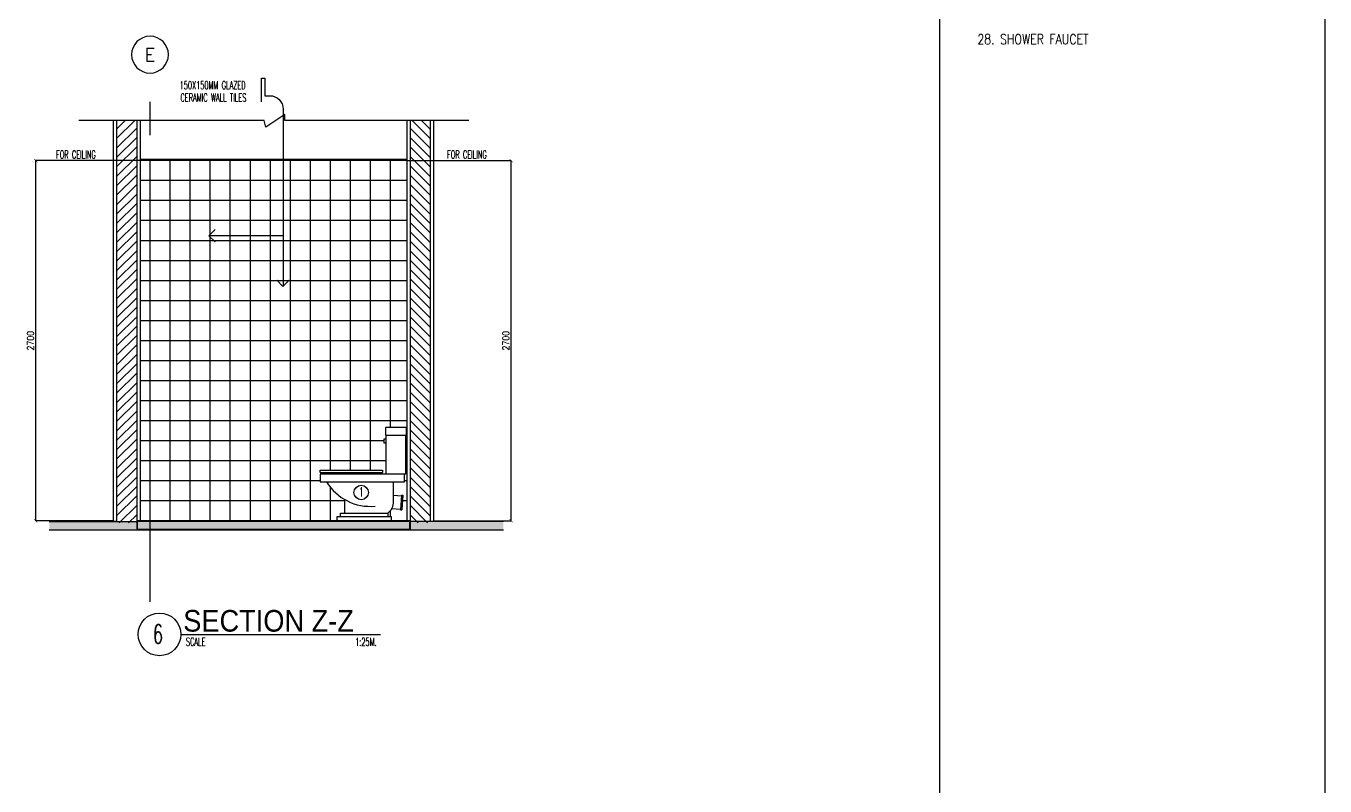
# Model space of a CAD drawing. Extents: x -172604 to -143727, y 166361 to 186286.
# Drawn here: x -154017 to -144279, y 172059 to 177758 of the extents above; entities that cross this region are included whole.
import ezdxf
from ezdxf.enums import TextEntityAlignment as Align

# ---------------------------------------------------------------- set-up
doc = ezdxf.new("R2010")
doc.units = 0
doc.header["$LTSCALE"] = 500
doc.header["$MEASUREMENT"] = 0
doc.linetypes.add('CENTERX2', pattern=[4, 2.5, -0.5, 0.5, -0.5])
doc.linetypes.add('HIDDEN2', pattern=[0.1875, 0.125, -0.0625])
doc.layers.get('0').update_dxf_attribs({"linetype": 'CONTINUOUS'})
doc.layers.get('DEFPOINTS').update_dxf_attribs({"linetype": 'CONTINUOUS'})
for name, color, linetype in [('AX-CR', 2, 'CONTINUOUS'), ('AX-TXT', 2, 'CONTINUOUS'), ('AXES', 11, 'CENTERX2'), ('Dimout', 4, 'CONTINUOUS'), ('ELE', 3, 'CONTINUOUS'), ('ELV', 7, 'CONTINUOUS'), ('FIX', 2, 'CONTINUOUS'), ('HatchA', 11, 'CONTINUOUS'), ('Plaster', 7, 'CONTINUOUS'), ('SANI', 2, 'CONTINUOUS'), ('Tile', 5, 'CONTINUOUS'), ('TITLE', 1, 'CONTINUOUS'), ('TXT', 2, 'CONTINUOUS'), ('TXT1', 2, 'CONTINUOUS'), ('WALL', 6, 'CONTINUOUS'), ('WallPartition', 2, 'CONTINUOUS'), ('Windows', 9, 'CONTINUOUS')]:
    doc.layers.add(name, color=color, linetype=linetype)
doc.styles.add('DIM', font='simplex.shx', dxfattribs={"width": 0.85})
doc.styles.add('ROMANS', font='romans.shx', dxfattribs={"width": 0.6})
doc.styles.add('TTXT', font='swisse.ttf', dxfattribs={"width": 0.9})
doc.dimstyles.new('DIM1-25', dxfattribs={"dimscale": 25, "dimtxt": 2, "dimasz": 1, "dimexe": 0.03, "dimexo": 0.03, "dimgap": 0.6, "dimtad": 1, "dimdec": 0, "dimdsep": 46, "dimtxsty": 'DIM', "dimblk1": 'ARCHTICK', "dimblk2": 'ARCHTICK', "dimsah": 1, "dimcen": 0.09, "dimdle": 0.03, "dimclrd": 256, "dimclrt": 2, "dimadec": 0, "dimazin": 0, "dimtfac": 1, "dimtdec": 0, "dimtix": 1, "dimtmove": 1, "dimatfit": 3, "dimldrblk": 'ARCHTICK', "dimfxl": 0, "dimtvp": 2, "dimtolj": 1, "dimtzin": 0, "dimarcsym": 0})

# ---------------------------------------------------------------- blocks, each defined once
blk = doc.blocks.new('A0-BOX')
at = {"layer": 'TITLE'}
for p, q in [((101.75, 0), (101.75, 79.7)), ((113.3, 0), (113.3, 79.7))]:
    blk.add_line(p, q, dxfattribs=at)
blk = doc.blocks.new('walling')
at = {"layer": 'ELV'}
blk.add_line((0.1363, -1.1797), (-0.4198, -1.1797), dxfattribs=at)
blk.add_lwpolyline([(-0.025, -0.176), (-0.025, 0), (0, 0), (0, -0.1306), (0.0363, -0.1306, -0.414214), (0.1363, -0.2306), (0.1363, -1.5582)], format="xyb", dxfattribs=at)
at = {"layer": 'WALL'}
for p, q in [((-0.4198, -1.1797), (-0.3736, -1.1334)), ((-0.4198, -1.1797), (-0.3736, -1.2259)), ((0.1345, -1.56), (0.0882, -1.5137)), ((0.1345, -1.56), (0.1808, -1.5137))]:
    blk.add_line(p, q, dxfattribs=at)
at = {"layer": 'TXT', "style": 'ROMANS', "width": 0.6}
for s, p in [('150X150MM GLAZED', (-0.639, -0.0816)), ('CERAMIC WALL TILES', (-0.6331, -0.1746))]:
    blk.add_text(s, height=0.06, dxfattribs=at).set_placement(p)
blk = doc.blocks.new('_ARCHTICK')
at = {"color": 0, "linetype": 'ByBlock', "const_width": 0.15}
blk.add_lwpolyline([(-0.5, -0.5), (0.5, 0.5)], dxfattribs=at)
blk = doc.blocks.new('*D91')
at = {"layer": 'DEFPOINTS', "color": 0}
for p in [(-151165.5, 176748), (-150379.8, 176748), (-150961.8, 174048)]:
    blk.add_point(p, dxfattribs=at)
at = {"layer": 'Dimout', "color": 0, "lineweight": -2}
for p, q in [((-151164.8, 176748), (-150379.1, 176748)), ((-150961, 174048), (-150379.1, 174048))]:
    blk.add_line(p, q, dxfattribs=at)
at = {"layer": 'Dimout', "lineweight": -2}
blk.add_line((-150379.8, 174047.2), (-150379.8, 176748.7), dxfattribs=at)
at = {"layer": 'Dimout', "lineweight": -2, "xscale": 25, "yscale": 25, "zscale": 25}
for p, rotation in [((-150379.8, 176748), 90), ((-150379.8, 174048), 270)]:
    blk.add_blockref('_ARCHTICK', p, dxfattribs=dict(at, rotation=rotation))
at = {"layer": 'Dimout', "color": 2, "insert": (-150419.8, 175398), "char_height": 50, "attachment_point": 5, "rotation": 90, "style": 'DIM'}
blk.add_mtext('\\A1;2700', dxfattribs=at)
blk = doc.blocks.new('COMP')
at = {"layer": 'FIX'}
for p, q in [((-0.0575, 0.6125), (-0.0575, 0.5833)), ((-0.0411, 0.6125), (-0.0575, 0.6125)), ((-0.0411, 0.35), (-0.0411, 0.6416)), ((0.1079, 0.35), (0.1079, 0.6416)), ((-0.0575, 0.5833), (-0.0411, 0.5833)), ((-0.5343, 0.3618), (-0.5343, 0.3792)), ((-0.5343, 0.3792), (-0.0685, 0.3792)), ((-0.5343, 0.3618), (-0.0685, 0.3618)), ((-0.5343, 0.35), (-0.5343, 0.2917)), ((0.1079, 0.35), (-0.5343, 0.35)), ((-0.4959, 0.35), (-0.4959, 0.3618)), ((-0.4825, 0.35), (-0.4825, 0.3618)), ((-0.301, 0.35), (-0.301, 0.3618)), ((-0.2876, 0.35), (-0.2876, 0.3618)), ((-0.1087, 0.35), (-0.1087, 0.3618)), ((-0.0953, 0.35), (-0.0953, 0.3618)), ((-0.0685, 0.3792), (-0.0685, 0.3618)), ((0.0971, 0.2917), (0.0971, 0.35)), ((-0.5343, 0.2917), (0.0971, 0.2917)), ((0.0146, 0.1458), (0.0146, 0.2917)), ((-0.3528, 0.1603), (-0.3528, 0.0583)), ((0.0146, 0.1914), (0.0738, 0.1873)), ((0.0741, 0.1923), (0.0665, 0.0825)), ((0.0741, 0.1923), (0.0841, 0.1916)), ((0.0841, 0.1916), (0.0765, 0.0818)), ((-0.382, 0.0583), (-0.0292, 0.0583)), ((-0.382, 0.0292), (-0.382, 0.0583)), ((-0.0292, 0.0583), (-0.0292, 0.0292)), ((0.0027, 0.092), (0.0669, 0.0875)), ((0.0665, 0.0825), (0.0765, 0.0818))]:
    blk.add_line(p, q, dxfattribs=at)
for points in [[(0.1117, 0.6416), (0.1117, 0.7), (-0.0449, 0.7), (-0.0449, 0.6416)], [(0, 0), (0, 0.0292), (-0.4111, 0.0292), (-0.4111, 0)]]:
    blk.add_lwpolyline(points, close=True, dxfattribs=at)
for centre, radius, start, end in [((-0.1594, 0.4916), 0.3837, 211.41144, 275.3446), ((-0.0802, 0.1385), 0.0951, 302.4712, 4.3987)]:
    blk.add_arc(centre, radius, start, end, dxfattribs=at)
blk = doc.blocks.new('*D90')
at = {"layer": 'DEFPOINTS', "color": 0}
for p in [(-153943.7, 176748), (-153158, 176748), (-153361.8, 174048)]:
    blk.add_point(p, dxfattribs=at)
at = {"layer": 'Dimout', "color": 0, "lineweight": -2}
for p, q in [((-153158.8, 176748), (-153944.5, 176748)), ((-153362.5, 174048), (-153944.5, 174048))]:
    blk.add_line(p, q, dxfattribs=at)
at = {"layer": 'Dimout', "lineweight": -2}
blk.add_line((-153943.7, 174047.2), (-153943.7, 176748.7), dxfattribs=at)
at = {"layer": 'Dimout', "lineweight": -2, "xscale": 25, "yscale": 25, "zscale": 25}
for p, rotation in [((-153943.7, 176748), 90), ((-153943.7, 174048), 270)]:
    blk.add_blockref('_ARCHTICK', p, dxfattribs=dict(at, rotation=rotation))
at = {"layer": 'Dimout', "color": 2, "insert": (-153983.7, 175398), "char_height": 50, "attachment_point": 5, "rotation": 90, "style": 'DIM'}
blk.add_mtext('\\A1;2700', dxfattribs=at)
blk = doc.blocks.new('AXU')
at = {"layer": 'AX-CR'}
blk.add_circle((0, 350), 350, dxfattribs=at)
at = {"layer": 'AX-TXT', "style": 'ROMANS'}
blk.add_attdef('AX', text='', height=250, dxfattribs=at).set_placement((0, 350), align=Align.MIDDLE)

msp = doc.modelspace()

# ---------------------------------------------------------------- hatches: boundary and pattern name
at = {"layer": 'HatchA'}
h = msp.add_hatch(dxfattribs=at)
h.set_pattern_fill('ANSI31', color=256, scale=400, style=0)
h.set_pattern_definition([(45, (35923.215, -7533.02), (-35.355339, 35.355339), [])])
h.paths.add_polyline_path([(-153186.8, 177048), (-153336.8, 177048), (-153336.8, 174033), (-153186.8, 174033)])
h = msp.add_hatch(dxfattribs=at)
h.set_pattern_fill('ANSI31', color=256, scale=400, style=0)
h.set_pattern_definition([(135, (-340246.765, -7533.02), (35.355339, 35.355339), [])])
h.paths.add_polyline_path([(-151136.8, 177048), (-150986.8, 177048), (-150986.8, 174033), (-151136.8, 174033)])
at = {"layer": 'Windows'}
h = msp.add_hatch(dxfattribs=at)
h.set_pattern_fill('AR-SAND', color=256, scale=25, style=0)
h.set_pattern_definition([(37.5, (0, 0), (-1.574834, 48.170594), [0, -38, 0, -42.5, 0, -40.625]), (7.5, (0, 0), (44.244418, 70.553652), [0, -20.5, 0, -34.25, 0, -13.125]), (327.5, (-30.75, 0), (77.8535465, 0.141476), [0, -12.5, 0, -45, 0, -58.75]), (317.5, (-30.75, 0), (75.153165, 21.94189), [0, -6.25, 0, -29.5, 0, -33.75])])
h.paths.add_polyline_path([(-153186.8, 174042), (-153842.7, 174042), (-153842.7, 173978), (-153186.8, 173978)])
h.paths.add_polyline_path([(-151140.8, 174042), (-153182.8, 174042), (-153182.8, 173982), (-151140.8, 173982)])
h.paths.add_polyline_path([(-150437.9, 174042), (-151136.8, 174042), (-151136.8, 173978), (-150437.9, 173978)])

# ---------------------------------------------------------------- linework, layer by layer
msp.add_line((-153158, 176758), (-151165.5, 176758))
at = {"layer": 'AXES'}
msp.add_line((-153086.8, 173440.1), (-153086.8, 177404.5), dxfattribs=at)
at = {"layer": 'ELE'}
msp.add_lwpolyline([(-150695.8, 177048), (-152076.2, 177048), (-152076.2, 177093.2), (-152219.6, 176999.7), (-152231.5, 177048), (-152664.3, 177048), (-153619.9, 177048)], dxfattribs=at)
at = {"layer": 'FIX', "color": 2}
msp.add_circle((-151503.7, 174260.2), 54, dxfattribs=at)
at = {"layer": 'Plaster'}
for p, q in [((-153361.8, 177048), (-153361.8, 174045)), ((-153161.8, 177048), (-153161.8, 174048)), ((-151161.8, 177048), (-151161.8, 174048)), ((-150961.8, 177048), (-150961.8, 174042)), ((-153158, 176758), (-153158, 176748)), ((-153158, 176758), (-153158, 176748)), ((-151165.5, 176758), (-151165.5, 176748)), ((-151165.5, 176758), (-151165.5, 176748)), ((-153842.7, 174045), (-153336.8, 174045)), ((-151136.8, 174048), (-153186.8, 174048)), ((-151136.8, 174042), (-153186.8, 174042)), ((-150437.9, 174045), (-150961.8, 174045))]:
    msp.add_line(p, q, dxfattribs=at)
at = {"layer": 'SANI', "color": 6}
msp.add_line((-152855.3, 173196.6), (-151359.1, 173196.6), dxfattribs=at)
at = {"layer": 'Tile'}
for p, q in [((-151161.8, 176748), (-153161.8, 176748)), ((-153087.2, 176748), (-153087.2, 174048)), ((-152937.2, 176748), (-152937.2, 174048)), ((-152787.2, 176748), (-152787.2, 174048)), ((-152637.2, 176748), (-152637.2, 174048)), ((-152487.2, 174048), (-152487.2, 176748)), ((-152337.2, 176748), (-152337.2, 174048)), ((-152187.2, 176748), (-152187.2, 174048)), ((-152037.2, 176748), (-152037.2, 174048)), ((-151887.2, 176748), (-151887.2, 174048)), ((-151737.2, 176748), (-151737.2, 174427.1)), ((-151587.2, 176748), (-151587.2, 174427.1)), ((-151437.2, 176748), (-151437.2, 174427.1)), ((-151287.2, 176748), (-151287.2, 174748)), ((-151161.8, 176598), (-153161.8, 176598)), ((-151161.8, 176448), (-153161.8, 176448)), ((-151161.8, 176298), (-153161.8, 176298)), ((-151161.8, 176148), (-153161.8, 176148)), ((-151161.8, 175998), (-153161.8, 175998)), ((-151161.8, 175848), (-153161.8, 175848)), ((-151161.8, 175698), (-153161.8, 175698)), ((-151161.8, 175548), (-153161.8, 175548)), ((-151161.8, 175398), (-153161.8, 175398)), ((-151161.8, 175248), (-153161.8, 175248)), ((-151161.8, 175098), (-153161.8, 175098)), ((-151161.8, 174948), (-153161.8, 174948)), ((-151161.8, 174798), (-153161.8, 174798)), ((-151333.6, 174648), (-153161.8, 174648)), ((-151161.8, 174648), (-151168.2, 174648)), ((-151317.2, 174498), (-153161.8, 174498)), ((-151810.4, 174348), (-153161.8, 174348)), ((-151161.8, 174348), (-151179, 174348)), ((-151737.2, 174302.7), (-151737.2, 174048)), ((-151628.9, 174198), (-153161.8, 174198)), ((-151287.2, 174121.2), (-151287.2, 174077.2)), ((-151161.8, 174198), (-151194.9, 174198))]:
    msp.add_line(p, q, dxfattribs=at)
at = {"layer": 'TITLE'}
for p, q in [((-147166.3, 166361.3), (-147166.3, 180211.3)), ((-144278.8, 166361.3), (-144278.8, 180211.3))]:
    msp.add_line(p, q, dxfattribs=at)
at = {"layer": 'TITLE', "color": 6}
msp.add_circle((-153015.3, 173196.6), 160, dxfattribs=at)
at = {"layer": 'WALL'}
for p, q in [((-153336.8, 177048), (-153336.8, 174042)), ((-153186.8, 177048), (-153186.8, 173978)), ((-151136.8, 177048), (-151136.8, 173978)), ((-150986.8, 177048), (-150986.8, 174042)), ((-153842.7, 174042), (-153186.8, 174042)), ((-153182.8, 174042), (-153182.8, 173982)), ((-151140.8, 174042), (-151140.8, 173982)), ((-150437.9, 174042), (-151136.8, 174042)), ((-150437.9, 173978), (-153842.7, 173978)), ((-151140.8, 173982), (-153182.8, 173982))]:
    msp.add_line(p, q, dxfattribs=at)
at = {"layer": 'WallPartition', "linetype": 'HIDDEN2', "const_width": 2}
msp.add_lwpolyline([(-153184.8, 174042), (-153184.8, 173980), (-151138.8, 173980), (-151138.8, 174042)], dxfattribs=at)

# ---------------------------------------------------------------- block references
at = {"xscale": 250, "yscale": 250, "zscale": 250}
msp.add_blockref('A0-BOX', (-172603.8, 166361.3), dxfattribs=at)
at = {"layer": 'AXES'}
ref = msp.add_blockref('AXU', (-153086.8, 177680.5), dxfattribs=dict(at, xscale=-0.3942857142857143, yscale=0.3942857142857143, zscale=0.3942857142857143, rotation=180))
ref.add_attrib('AX', 'E', dxfattribs={"layer": 'AX-TXT', "color": 6, "height": 98.6, "style": 'ROMANS'}).set_placement((-153086.8, 177542.5), align=Align.MIDDLE)
at = {"layer": 'WALL', "xscale": 1000, "yscale": 1000, "zscale": 1000}
msp.add_blockref('walling', (-152225.2, 177365.2), dxfattribs=at)
at = {"layer": 'Windows', "xscale": 1000, "yscale": 1000, "zscale": 1000}
msp.add_blockref('COMP', (-151276.1, 174048), dxfattribs=at)

# ---------------------------------------------------------------- texts
at = {"layer": 'TITLE', "style": 'ROMANS', "width": 0.6}
msp.add_text('6', height=143.9, dxfattribs=at).set_placement((-153064.1, 173127.1))
at = {"layer": 'TXT', "style": 'ROMANS'}
for s, height, width, p in [('28. SHOWER FAUCET', 75, 0.8, (-146884.7, 177620.7)), ('FOR CEILING', 60, 0.6, (-153791.1, 176763.6)), ('FOR CEILING', 60, 0.6, (-150859.9, 176763.6)), ('1', 70, 0.6, (-151520.2, 174229.3)), ('SCALE', 60, 0.6, (-152817.5, 173111.1)), ('1:25M.', 60, 0.6, (-151549, 173109.8))]:
    msp.add_text(s, height=height, dxfattribs=dict(at, width=width)).set_placement(p)
at = {"layer": 'TXT1', "color": 6, "style": 'TTXT', "width": 0.9}
msp.add_text('SECTION Z-Z', height=162.094, dxfattribs=at).set_placement((-152837.5, 173217))

# ---------------------------------------------------------------- dimensions: what is measured, and where the dimension line sits
at = {"layer": 'Dimout'}
for base, p1, p2, picture, middle in [((-153943.7, 176748), (-153361.8, 174048), (-153158, 176748), '*D90', (-153983.7, 175398)), ((-150379.8, 176748), (-150961.8, 174048), (-151165.5, 176748), '*D91', (-150419.8, 175398))]:
    dim = msp.add_linear_dim(base=base, p1=p1, p2=p2, angle=90, dimstyle='DIM1-25', dxfattribs=at)
    dim.commit()
    dim.dimension.update_dxf_attribs({"geometry": picture, "text_midpoint": middle})

doc.saveas('drawing.dxf')
